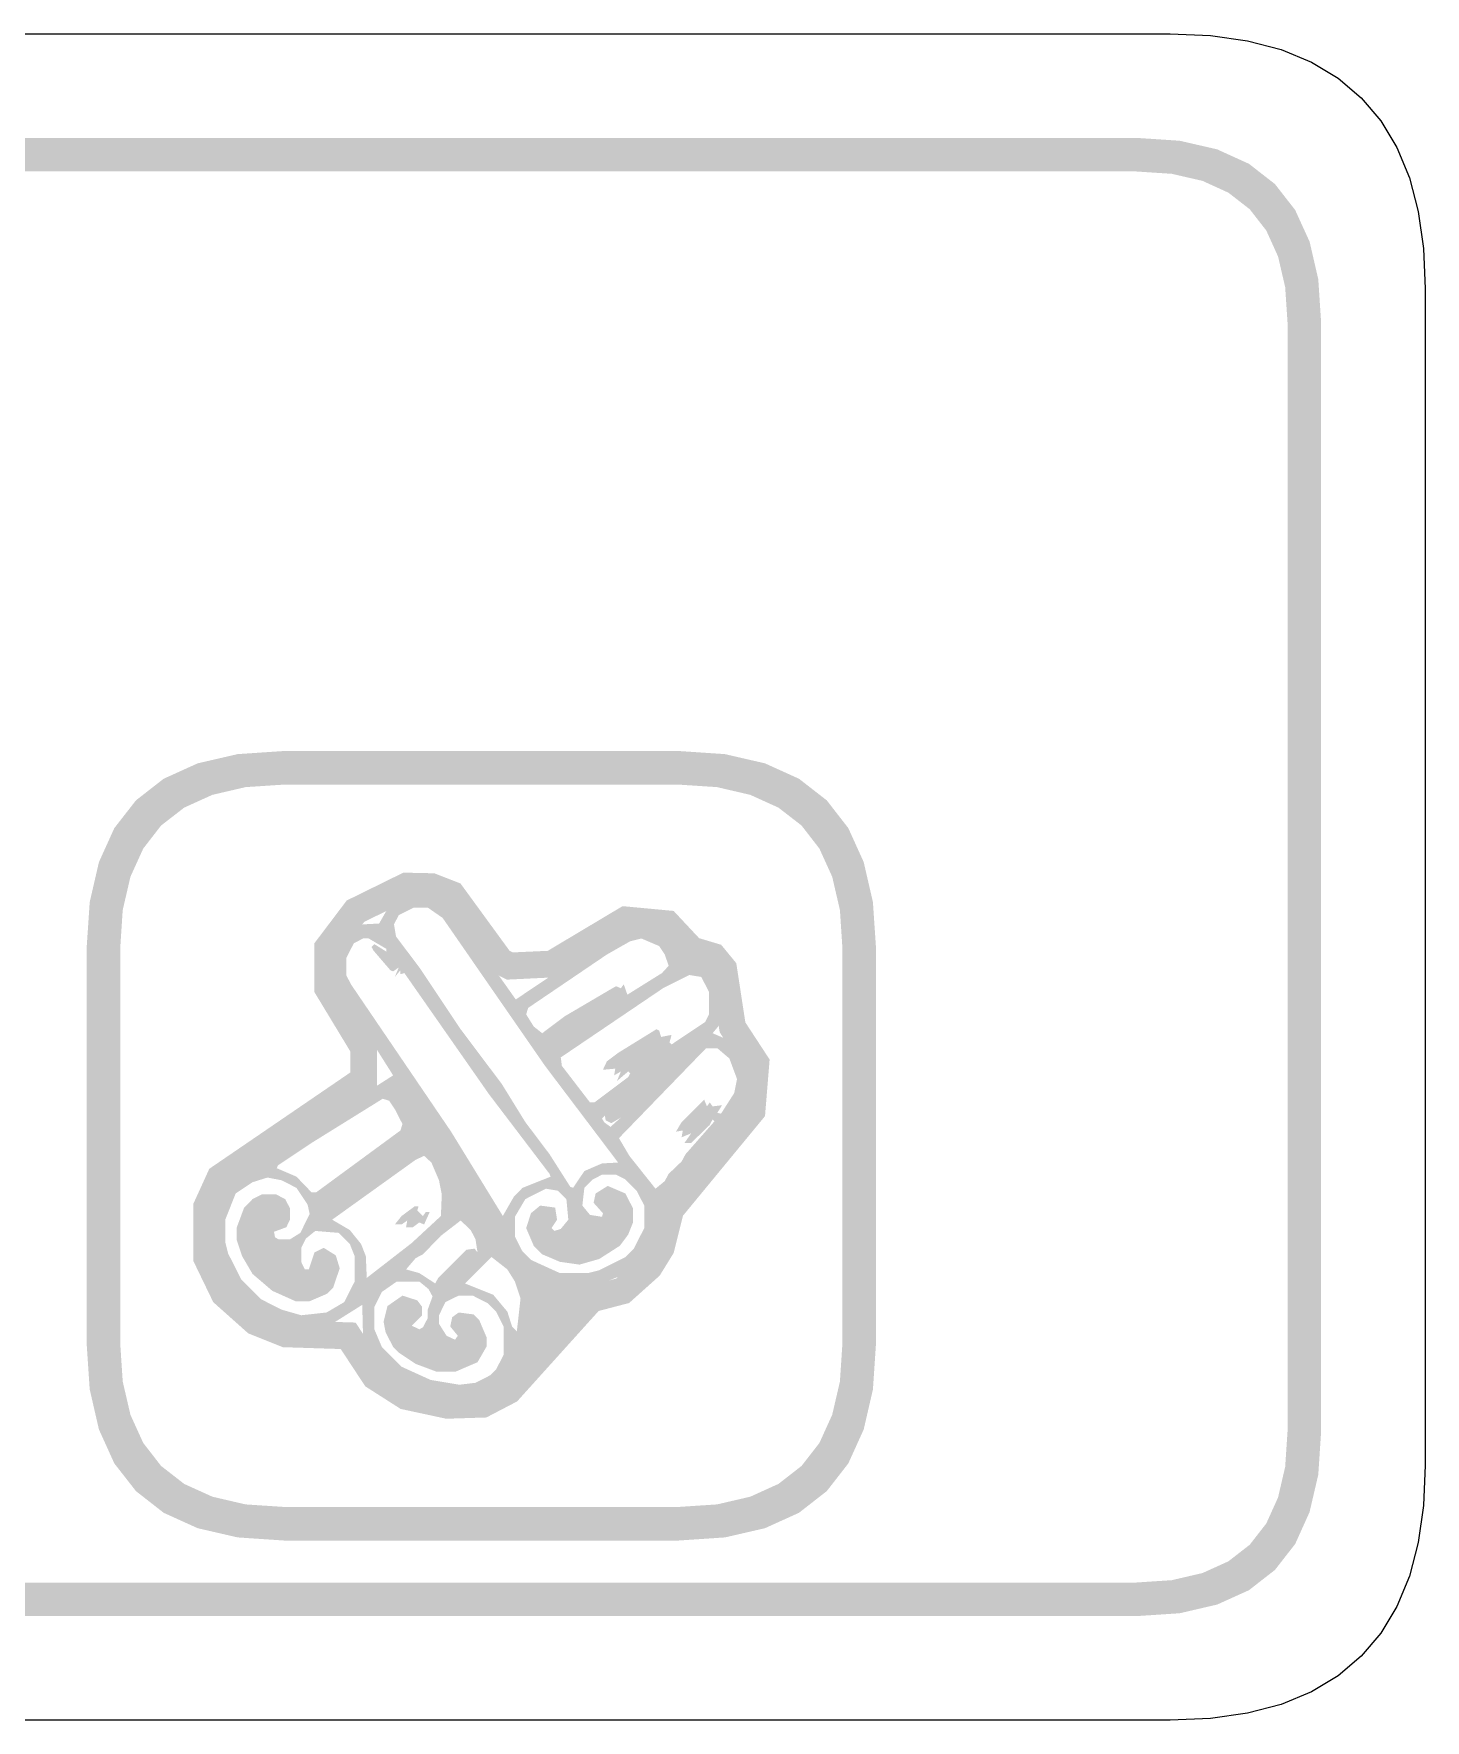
# Model space of a CAD drawing. Header units: millimetres. Extents: x 6 to 594, y 82 to 394.
# Drawn here: x 257.47 to 274.04, y 183.76 to 203.84 of the extents above; entities that cross this region are included whole.
import ezdxf

# ---------------------------------------------------------------- set-up
doc = ezdxf.new("R2010")
doc.units = ezdxf.units.MM
doc.layers.add('CUT', color=1, linetype='Continuous')
doc.layers.add('RASTER', color=7, linetype='Continuous')

msp = doc.modelspace()

# ---------------------------------------------------------------- hatches: boundary and pattern name
at = {"layer": 'RASTER'}
h = msp.add_hatch(color=7, dxfattribs=at)
h.paths.add_polyline_path([(211.2, 200.4), (211.234, 200.916), (211.337, 201.363), (211.509, 201.741), (211.75, 202.05), (212.059, 202.291), (212.438, 202.463), (212.884, 202.566), (213.4, 202.6), (270.6, 202.6), (271.116, 202.566), (271.563, 202.463), (271.941, 202.291), (272.25, 202.05), (272.491, 201.741), (272.663, 201.363), (272.766, 200.916), (272.8, 200.4), (272.8, 187.2), (272.766, 186.684), (272.662, 186.238), (272.491, 185.859), (272.25, 185.55), (271.941, 185.309), (271.563, 185.138), (271.116, 185.034), (270.6, 185), (213.4, 185), (212.884, 185.034), (212.438, 185.138), (212.059, 185.309), (211.75, 185.55), (211.509, 185.859), (211.337, 186.238), (211.234, 186.684), (211.2, 187.2)])
h.paths.add_polyline_path([(211.6, 200.4), (211.6, 187.2), (211.628, 186.778), (211.712, 186.413), (211.853, 186.103), (212.05, 185.85), (212.303, 185.653), (212.613, 185.513), (212.978, 185.428), (213.4, 185.4), (270.6, 185.4), (271.022, 185.428), (271.388, 185.513), (271.697, 185.653), (271.95, 185.85), (272.147, 186.103), (272.287, 186.413), (272.372, 186.778), (272.4, 187.2), (272.4, 200.4), (272.372, 200.822), (272.287, 201.188), (272.147, 201.497), (271.95, 201.75), (271.697, 201.947), (271.388, 202.088), (271.022, 202.172), (270.6, 202.2), (213.4, 202.2), (212.978, 202.172), (212.613, 202.088), (212.303, 201.947), (212.05, 201.75), (211.853, 201.497), (211.712, 201.188), (211.628, 200.822), (211.6, 200.4)])
h = msp.add_hatch(color=7, dxfattribs=at)
h.paths.add_polyline_path([(258.1, 192.95), (258.137, 193.501), (258.247, 193.978), (258.43, 194.382), (258.688, 194.713), (259.018, 194.97), (259.422, 195.153), (259.899, 195.263), (260.45, 195.3), (265.15, 195.3), (265.701, 195.263), (266.178, 195.153), (266.582, 194.97), (266.913, 194.713), (267.17, 194.382), (267.353, 193.978), (267.463, 193.501), (267.5, 192.95), (267.5, 188.25), (267.463, 187.699), (267.353, 187.222), (267.17, 186.818), (266.913, 186.488), (266.582, 186.23), (266.178, 186.047), (265.701, 185.937), (265.15, 185.9), (260.45, 185.9), (259.899, 185.937), (259.422, 186.047), (259.018, 186.23), (258.688, 186.488), (258.43, 186.818), (258.247, 187.222), (258.137, 187.699), (258.1, 188.25)])
h.paths.add_polyline_path([(258.5, 192.95), (258.5, 188.25), (258.53, 187.793), (258.622, 187.397), (258.774, 187.062), (258.987, 186.788), (259.262, 186.574), (259.597, 186.422), (259.993, 186.33), (260.45, 186.3), (265.15, 186.3), (265.607, 186.33), (266.003, 186.422), (266.338, 186.574), (266.613, 186.788), (266.826, 187.062), (266.978, 187.397), (267.07, 187.793), (267.1, 188.25), (267.1, 192.95), (267.07, 193.407), (266.978, 193.803), (266.826, 194.138), (266.613, 194.413), (266.338, 194.626), (266.003, 194.778), (265.607, 194.87), (265.15, 194.9), (260.45, 194.9), (259.993, 194.87), (259.597, 194.778), (259.262, 194.626), (258.987, 194.413), (258.774, 194.138), (258.622, 193.803), (258.53, 193.407), (258.5, 192.95)])
h = msp.add_hatch(color=7, dxfattribs=at)
h.paths.add_polyline_path([(261.872, 193.852), (262.241, 193.844), (262.552, 193.723), (263.136, 192.922), (263.175, 192.902), (263.591, 192.921), (264.482, 193.453), (265.09, 193.396), (265.393, 193.072), (265.656, 192.993), (265.836, 192.774), (265.944, 192.069), (266.233, 191.627), (266.178, 190.953), (265.201, 189.767), (265.09, 189.323), (264.924, 189.054), (264.56, 188.728), (264.197, 188.633), (263.226, 187.556), (262.86, 187.365), (262.382, 187.35), (261.839, 187.467), (261.418, 187.736), (261.126, 188.18), (260.435, 188.202), (260.024, 188.367), (259.608, 188.738), (259.371, 189.228), (259.371, 189.909), (259.561, 190.326), (261.239, 191.472), (261.239, 191.725), (260.81, 192.434), (260.81, 193.008), (261.197, 193.52)])
h.paths.add_polyline_path([(261.943, 193.53), (261.406, 193.266), (261.13, 192.901), (261.13, 192.524), (261.559, 191.814), (261.559, 191.303), (259.815, 190.112), (259.691, 189.839), (259.691, 189.302), (259.868, 188.935), (260.195, 188.643), (260.501, 188.52), (261.303, 188.495), (261.648, 187.969), (261.963, 187.768), (262.411, 187.671), (262.777, 187.683), (263.027, 187.813), (264.024, 188.919), (264.404, 189.018), (264.676, 189.262), (264.792, 189.448), (264.908, 189.915), (265.867, 191.079), (265.905, 191.543), (265.638, 191.952), (265.533, 192.639), (265.471, 192.715), (265.219, 192.79), (264.939, 193.089), (264.556, 193.125), (263.686, 192.606), (263.104, 192.578), (262.922, 192.672), (262.348, 193.458), (262.177, 193.525), (261.943, 193.53)])
h = msp.add_hatch(color=7, dxfattribs=at)
h.paths.add_polyline_path([(261.938, 193.594), (262.162, 193.604), (262.406, 193.48), (263.21, 192.342), (264.261, 193.045), (264.573, 193.202), (264.84, 193.202), (265.018, 193.112), (265.085, 193.045), (265.199, 192.824), (265.41, 192.8), (265.554, 192.71), (265.677, 192.466), (265.677, 192.164), (265.62, 192.02), (265.554, 191.94), (265.788, 191.839), (265.888, 191.739), (266.012, 191.428), (265.979, 191.193), (265.821, 190.915), (264.931, 189.864), (264.907, 189.62), (264.84, 189.419), (264.75, 189.275), (264.516, 189.074), (264.06, 188.893), (263.913, 188.706), (263.726, 188.525), (263.679, 188.438), (263.424, 188.19), (263.377, 188.103), (263.009, 187.735), (262.765, 187.611), (262.296, 187.611), (261.961, 187.711), (261.683, 187.869), (261.549, 188.003), (261.425, 188.214), (261.392, 188.314), (261.382, 188.706), (261.024, 188.481), (260.789, 188.415), (260.522, 188.448), (260.143, 188.605), (260.043, 188.672), (259.775, 188.974), (259.618, 189.318), (259.618, 189.486), (259.584, 189.553), (259.651, 189.921), (259.808, 190.199), (261.75, 191.438), (261.369, 192.04), (261.181, 192.288), (261.057, 192.533), (261.024, 192.767), (261.134, 193.058), (261.215, 193.145), (261.392, 193.236), (261.583, 193.246), (261.717, 193.48)])
h.paths.add_polyline_path([(261.995, 193.436), (261.817, 193.346), (261.76, 193.236), (261.784, 193.092), (262.072, 192.71), (262.554, 191.987), (263.043, 191.337), (263.324, 190.882), (263.612, 190.5), (263.859, 190.112), (263.893, 190.099), (264.027, 190.299), (264.238, 190.39), (264.429, 190.4), (263.558, 191.552), (262.339, 193.313), (262.162, 193.436)])
h.paths.add_polyline_path([(261.392, 193.068), (261.282, 193.011), (261.191, 192.834), (261.191, 192.633), (261.248, 192.522), (262.44, 190.768), (263.056, 189.764), (263.19, 189.998), (263.29, 190.099), (263.625, 190.232), (263.612, 190.266), (262.889, 191.217), (261.884, 192.656), (261.837, 192.643), (261.837, 192.69), (261.77, 192.61), (261.817, 192.723), (261.75, 192.676), (261.717, 192.69), (261.516, 192.924), (261.492, 192.968), (261.526, 193.001), (261.67, 192.911), (261.67, 192.944), (261.459, 193.068)])
h.paths.add_polyline_path([(264.706, 193.068), (264.573, 193.035), (264.295, 192.877), (263.357, 192.241), (263.334, 192.164), (263.424, 192.02), (263.525, 191.94), (263.792, 192.141), (264.362, 192.476), (264.405, 192.499), (264.462, 192.476), (264.496, 192.522), (264.539, 192.399), (264.951, 192.656), (265.031, 192.743), (264.984, 192.877), (264.917, 192.978)])
h.paths.add_polyline_path([(265.276, 192.633), (264.964, 192.476), (263.746, 191.652), (263.759, 191.552), (264.094, 191.116), (264.147, 191.116), (264.549, 191.418), (264.573, 191.461), (264.549, 191.485), (264.415, 191.371), (264.462, 191.485), (264.382, 191.438), (264.395, 191.518), (264.248, 191.505), (264.295, 191.605), (264.429, 191.706), (264.884, 191.987), (264.917, 191.973), (264.941, 191.896), (265.065, 191.92), (265.041, 191.829), (265.065, 191.806), (265.466, 192.074), (265.51, 192.164), (265.51, 192.432), (265.42, 192.61)])
h.paths.add_polyline_path([(265.477, 191.762), (264.439, 190.691), (264.563, 190.48), (264.874, 190.089), (264.984, 190.179), (265.031, 190.266), (265.185, 190.413), (265.232, 190.5), (265.577, 190.892), (265.554, 190.915), (265.52, 190.848), (265.299, 190.634), (265.219, 190.634), (265.299, 190.748), (265.185, 190.701), (265.199, 190.782), (265.118, 190.768), (265.185, 190.882), (265.453, 191.15), (265.487, 191.069), (265.52, 191.116), (265.554, 191.069), (265.667, 191.083), (265.61, 190.992), (265.654, 190.982), (265.811, 191.227), (265.845, 191.394), (265.754, 191.639), (265.61, 191.762)])
h.paths.add_polyline_path([(261.626, 191.16), (260.779, 190.634), (260.378, 190.366), (260.364, 190.333), (260.599, 190.232), (260.779, 190.045), (260.833, 190.045), (261.837, 190.782), (261.861, 190.859), (261.77, 191.036), (261.703, 191.136)])
h.paths.add_polyline_path([(264.271, 190.959), (264.238, 190.925), (264.261, 190.882), (264.338, 190.825), (264.462, 190.936), (264.348, 190.869), (264.281, 190.902)])
h.paths.add_polyline_path([(262.119, 190.48), (262.018, 190.433), (261.024, 189.72), (261.235, 189.596), (261.369, 189.429), (261.425, 189.285), (261.436, 189.027), (261.971, 189.442), (262.319, 189.764), (262.329, 190.022), (262.296, 190.189), (262.206, 190.4)])
h.paths.add_polyline_path([(264.238, 190.256), (264.127, 190.199), (264.027, 190.099), (264.003, 189.888), (264.094, 189.777), (264.238, 189.754), (264.248, 189.797), (264.137, 189.921), (264.161, 190.032), (264.305, 190.122), (264.516, 190.032), (264.606, 189.854), (264.606, 189.687), (264.549, 189.543), (264.449, 189.409), (264.204, 189.252), (263.97, 189.185), (263.736, 189.218), (263.525, 189.308), (263.424, 189.409), (263.334, 189.62), (263.391, 189.797), (263.501, 189.888), (263.679, 189.864), (263.702, 189.72), (263.635, 189.62), (263.669, 189.586), (263.746, 189.61), (263.836, 189.72), (263.813, 189.965), (263.712, 190.065), (263.568, 190.089), (263.324, 189.965), (263.2, 189.754), (263.2, 189.519), (263.29, 189.342), (263.391, 189.241), (263.736, 189.084), (264.07, 189.084), (264.204, 189.118), (264.516, 189.275), (264.616, 189.375), (264.74, 189.62), (264.74, 189.888), (264.65, 190.065), (264.516, 190.199), (264.405, 190.256)])
h.paths.add_polyline_path([(260.254, 190.222), (260.076, 190.166), (259.875, 190.032), (259.751, 189.72), (259.751, 189.452), (259.785, 189.318), (259.942, 189.007), (260.177, 188.773), (260.421, 188.649), (260.655, 188.582), (260.957, 188.615), (261.168, 188.739), (261.292, 188.984), (261.292, 189.285), (261.235, 189.429), (261.101, 189.563), (260.823, 189.586), (260.712, 189.496), (260.655, 189.385), (260.655, 189.218), (260.699, 189.128), (260.746, 189.128), (260.813, 189.329), (260.923, 189.385), (261.067, 189.295), (261.114, 189.141), (261.034, 188.907), (260.967, 188.84), (260.756, 188.749), (260.588, 188.749), (260.311, 188.873), (260.076, 189.074), (259.952, 189.285), (259.885, 189.486), (259.885, 189.62), (259.976, 189.864), (260.076, 189.965), (260.187, 190.022), (260.354, 190.022), (260.465, 189.965), (260.522, 189.854), (260.522, 189.72), (260.478, 189.63), (260.331, 189.576), (260.344, 189.509), (260.388, 189.486), (260.522, 189.486), (260.645, 189.563), (260.756, 189.787), (260.732, 189.898), (260.599, 190.099), (260.421, 190.189)])
h.paths.add_polyline_path([(262.005, 189.878), (262.052, 189.878), (262.038, 189.831), (262.105, 189.764), (262.139, 189.811), (262.185, 189.811), (262.119, 189.663), (262.062, 189.687), (261.985, 189.63), (261.904, 189.63), (261.918, 189.71), (261.851, 189.663), (261.77, 189.663), (261.851, 189.764)])
h.paths.add_polyline_path([(262.554, 189.71), (262.319, 189.529), (262.105, 189.308), (262.018, 189.262), (261.904, 189.128), (262.062, 189.084), (262.252, 188.96), (262.286, 189.027), (262.621, 189.362), (262.721, 189.375), (262.755, 189.329), (262.731, 189.486), (262.674, 189.596)])
h.paths.add_polyline_path([(262.922, 189.275), (262.607, 188.96), (262.942, 188.826), (263.11, 188.625), (263.166, 188.448), (263.223, 188.391), (263.267, 188.783), (263.2, 188.984), (263.11, 189.128)])
h.paths.add_polyline_path([(261.794, 188.984), (261.616, 188.86), (261.526, 188.682), (261.526, 188.415), (261.616, 188.204), (261.851, 187.969), (262.196, 187.812), (262.54, 187.755), (262.731, 187.778), (262.909, 187.869), (262.976, 187.936), (263.066, 188.113), (263.066, 188.448), (262.976, 188.625), (262.875, 188.726), (262.698, 188.816), (262.53, 188.816), (262.373, 188.739), (262.296, 188.582), (262.296, 188.481), (262.386, 188.338), (262.487, 188.291), (262.52, 188.338), (262.43, 188.448), (262.453, 188.558), (262.53, 188.615), (262.708, 188.592), (262.775, 188.525), (262.865, 188.314), (262.865, 188.214), (262.755, 188.023), (262.497, 187.912), (262.262, 187.912), (262.018, 188.003), (261.817, 188.137), (261.75, 188.204), (261.66, 188.381), (261.636, 188.505), (261.683, 188.692), (261.861, 188.816), (262.038, 188.759), (262.095, 188.682), (262.095, 188.582), (261.971, 188.458), (262.062, 188.415), (262.105, 188.438), (262.162, 188.548), (262.162, 188.649), (262.219, 188.806), (262.172, 188.893), (262.062, 188.984)])

# ---------------------------------------------------------------- linework, layer by layer
at = {"layer": 'CUT'}
msp.add_lwpolyline([(212.999, 203.84), (271.001, 203.84), (271.483, 203.819), (271.925, 203.756), (272.325, 203.651), (272.685, 203.503), (273.003, 203.312), (273.278, 203.078), (273.512, 202.803), (273.703, 202.485), (273.851, 202.125), (273.956, 201.725), (274.019, 201.283), (274.04, 200.801), (274.04, 186.799), (274.019, 186.317), (273.956, 185.875), (273.851, 185.475), (273.703, 185.115), (273.512, 184.797), (273.278, 184.522), (273.003, 184.288), (272.685, 184.097), (272.325, 183.949), (271.925, 183.844), (271.483, 183.781), (271.001, 183.76), (212.999, 183.76)], dxfattribs=at)

doc.saveas('drawing.dxf')
